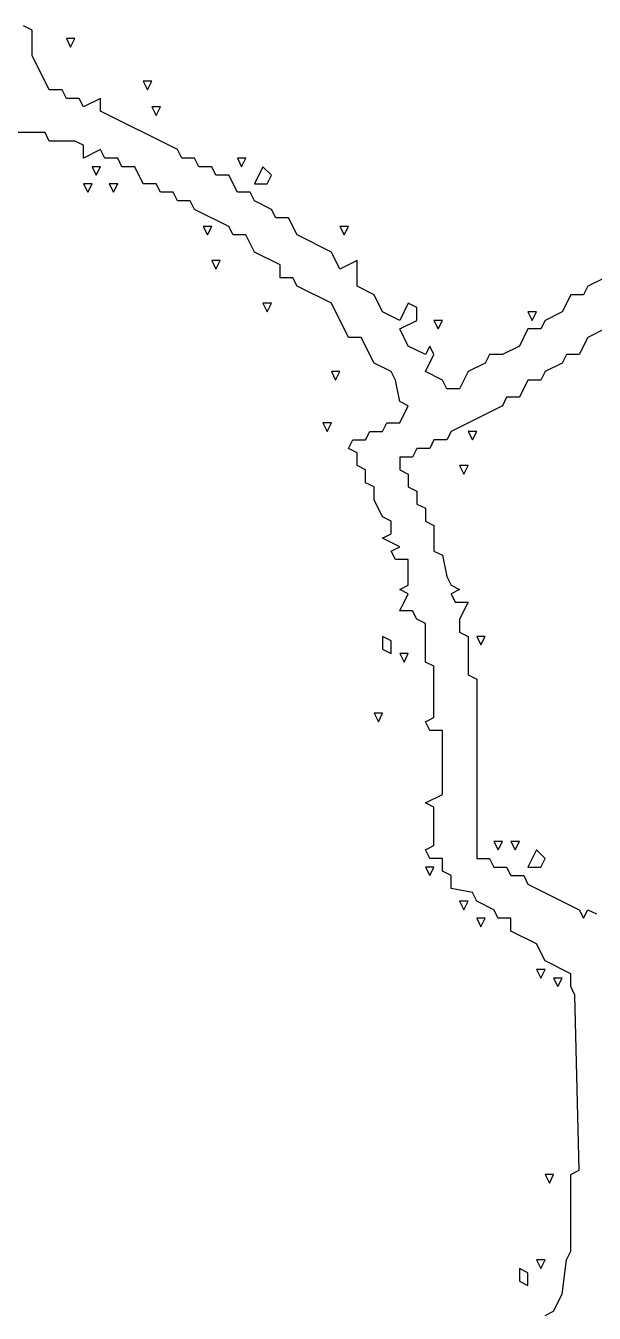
# Model space of a CAD drawing. Extents: x 11 to 152, y 0 to 170.
# Drawn here: x 101.92 to 114.11, y 122.82 to 150.47 of the extents above; entities that cross this region are included whole.
import ezdxf

# ---------------------------------------------------------------- set-up
doc = ezdxf.new("R2010")
doc.units = 0
doc.layers.add('Layer0', color=7, linetype='Continuous')

msp = doc.modelspace()

# ---------------------------------------------------------------- linework, layer by layer
at = {"layer": 'Layer0', "color": 5, "linetype": 'CONTINUOUS'}
for p, q in [((102.055, 150.3776, 0.1), (101.8716, 150.4693, 0.1)), ((102.055, 149.8274, 0.1), (102.055, 150.3776, 0.1)), ((102.7886, 150.1942, 0.1), (102.8803, 150.0108, 0.1)), ((102.972, 150.1942, 0.1), (102.7886, 150.1942, 0.1)), ((102.8803, 150.0108, 0.1), (102.972, 150.1942, 0.1)), ((102.4218, 149.0939, 0.1), (102.055, 149.8274, 0.1)), ((102.6969, 149.0939, 0.1), (102.4218, 149.0939, 0.1)), ((102.7886, 148.9105, 0.1), (102.6969, 149.0939, 0.1)), ((104.4391, 149.2772, 0.1), (104.5307, 149.0939, 0.1)), ((104.6224, 149.2772, 0.1), (104.4391, 149.2772, 0.1)), ((104.5307, 149.0939, 0.1), (104.6224, 149.2772, 0.1)), ((103.0636, 148.9105, 0.1), (102.7886, 148.9105, 0.1)), ((103.1553, 148.7271, 0.1), (103.0636, 148.9105, 0.1)), ((103.5221, 148.9105, 0.1), (103.1553, 148.7271, 0.1)), ((103.5221, 148.6354, 0.1), (103.5221, 148.9105, 0.1)), ((105.1726, 147.8101, 0.1), (103.5221, 148.6354, 0.1)), ((104.6224, 148.7271, 0.1), (104.7141, 148.5437, 0.1)), ((104.8058, 148.7271, 0.1), (104.6224, 148.7271, 0.1)), ((104.7141, 148.5437, 0.1), (104.8058, 148.7271, 0.1)), ((102.3301, 148.1769, 0.1), (101.2298, 148.1769, 0.1)), ((102.4218, 147.9935, 0.1), (102.3301, 148.1769, 0.1)), ((102.972, 147.9935, 0.1), (102.4218, 147.9935, 0.1)), ((103.1553, 147.9018, 0.1), (102.972, 147.9935, 0.1)), ((103.1553, 147.6268, 0.1), (103.1553, 147.9018, 0.1)), ((103.5221, 147.8101, 0.1), (103.1553, 147.6268, 0.1)), ((103.6138, 147.6268, 0.1), (103.5221, 147.8101, 0.1)), ((105.2643, 147.6268, 0.1), (105.1726, 147.8101, 0.1)), ((103.3387, 147.4434, 0.1), (103.4304, 147.26, 0.1)), ((103.5221, 147.4434, 0.1), (103.3387, 147.4434, 0.1)), ((103.4304, 147.26, 0.1), (103.5221, 147.4434, 0.1)), ((103.8889, 147.6268, 0.1), (103.6138, 147.6268, 0.1)), ((103.9806, 147.4434, 0.1), (103.8889, 147.6268, 0.1)), ((104.2557, 147.4434, 0.1), (103.9806, 147.4434, 0.1)), ((104.4391, 147.0766, 0.1), (104.2557, 147.4434, 0.1)), ((105.5394, 147.6268, 0.1), (105.2643, 147.6268, 0.1)), ((105.6311, 147.4434, 0.1), (105.5394, 147.6268, 0.1)), ((105.9061, 147.4434, 0.1), (105.6311, 147.4434, 0.1)), ((105.9978, 147.26, 0.1), (105.9061, 147.4434, 0.1)), ((106.4563, 147.6268, 0.1), (106.548, 147.4434, 0.1)), ((106.6397, 147.6268, 0.1), (106.4563, 147.6268, 0.1)), ((106.548, 147.4434, 0.1), (106.6397, 147.6268, 0.1)), ((107.0065, 147.4434, 0.1), (106.8231, 147.0766, 0.1)), ((107.1899, 147.26, 0.1), (107.0065, 147.4434, 0.1)), ((103.1553, 147.0766, 0.1), (103.247, 146.8932, 0.1)), ((103.3387, 147.0766, 0.1), (103.1553, 147.0766, 0.1)), ((103.247, 146.8932, 0.1), (103.3387, 147.0766, 0.1)), ((103.7055, 147.0766, 0.1), (103.7972, 146.8932, 0.1)), ((103.8889, 147.0766, 0.1), (103.7055, 147.0766, 0.1)), ((103.7972, 146.8932, 0.1), (103.8889, 147.0766, 0.1)), ((104.7141, 147.0766, 0.1), (104.4391, 147.0766, 0.1)), ((104.8058, 146.8932, 0.1), (104.7141, 147.0766, 0.1)), ((106.2729, 147.26, 0.1), (105.9978, 147.26, 0.1)), ((106.4563, 146.8932, 0.1), (106.2729, 147.26, 0.1)), ((106.8231, 147.0766, 0.1), (107.0982, 147.0766, 0.1)), ((107.0982, 147.0766, 0.1), (107.1899, 147.26, 0.1)), ((105.0809, 146.8932, 0.1), (104.8058, 146.8932, 0.1)), ((105.1726, 146.7098, 0.1), (105.0809, 146.8932, 0.1)), ((106.7314, 146.8932, 0.1), (106.4563, 146.8932, 0.1)), ((106.8231, 146.7098, 0.1), (106.7314, 146.8932, 0.1)), ((105.4477, 146.7098, 0.1), (105.1726, 146.7098, 0.1)), ((105.5394, 146.5264, 0.1), (105.4477, 146.7098, 0.1)), ((106.2729, 146.1597, 0.1), (105.5394, 146.5264, 0.1)), ((107.1899, 146.5264, 0.1), (106.8231, 146.7098, 0.1)), ((107.2816, 146.343, 0.1), (107.1899, 146.5264, 0.1)), ((107.5566, 146.343, 0.1), (107.2816, 146.343, 0.1)), ((107.74, 145.9763, 0.1), (107.5566, 146.343, 0.1)), ((105.7228, 146.1597, 0.1), (105.8145, 145.9763, 0.1)), ((105.9061, 146.1597, 0.1), (105.7228, 146.1597, 0.1)), ((105.8145, 145.9763, 0.1), (105.9061, 146.1597, 0.1)), ((106.3646, 145.9763, 0.1), (106.2729, 146.1597, 0.1)), ((106.6397, 145.9763, 0.1), (106.3646, 145.9763, 0.1)), ((106.8231, 145.6095, 0.1), (106.6397, 145.9763, 0.1)), ((108.4736, 145.6095, 0.1), (107.74, 145.9763, 0.1)), ((108.657, 146.1597, 0.1), (108.7487, 145.9763, 0.1)), ((108.8403, 146.1597, 0.1), (108.657, 146.1597, 0.1)), ((108.7487, 145.9763, 0.1), (108.8403, 146.1597, 0.1)), ((105.9061, 145.4261, 0.1), (105.9978, 145.2427, 0.1)), ((106.0895, 145.4261, 0.1), (105.9061, 145.4261, 0.1)), ((105.9978, 145.2427, 0.1), (106.0895, 145.4261, 0.1)), ((107.3732, 145.3344, 0.1), (106.8231, 145.6095, 0.1)), ((108.657, 145.2427, 0.1), (108.4736, 145.6095, 0.1)), ((109.0237, 145.4261, 0.1), (108.657, 145.2427, 0.1)), ((109.0237, 144.8759, 0.1), (109.0237, 145.4261, 0.1)), ((107.3732, 145.0593, 0.1), (107.3732, 145.3344, 0.1)), ((107.6483, 145.0593, 0.1), (107.3732, 145.0593, 0.1)), ((107.74, 144.8759, 0.1), (107.6483, 145.0593, 0.1)), ((108.4736, 144.5092, 0.1), (107.74, 144.8759, 0.1)), ((109.3905, 144.6926, 0.1), (109.0237, 144.8759, 0.1)), ((113.9752, 144.8759, 0.1), (113.8835, 144.6926, 0.1)), ((114.342, 145.0593, 0.1), (113.9752, 144.8759, 0.1)), ((109.5739, 144.3258, 0.1), (109.3905, 144.6926, 0.1)), ((113.6084, 144.6926, 0.1), (113.425, 144.3258, 0.1)), ((113.8835, 144.6926, 0.1), (113.6084, 144.6926, 0.1)), ((107.0065, 144.5092, 0.1), (107.0982, 144.3258, 0.1)), ((107.1899, 144.5092, 0.1), (107.0065, 144.5092, 0.1)), ((107.0982, 144.3258, 0.1), (107.1899, 144.5092, 0.1)), ((108.8403, 143.7756, 0.1), (108.4736, 144.5092, 0.1)), ((109.9407, 144.1424, 0.1), (109.5739, 144.3258, 0.1)), ((110.1241, 144.5092, 0.1), (109.9407, 144.1424, 0.1)), ((110.3074, 144.4175, 0.1), (110.1241, 144.5092, 0.1)), ((110.3074, 144.1424, 0.1), (110.3074, 144.4175, 0.1)), ((112.6915, 144.3258, 0.1), (112.7832, 144.1424, 0.1)), ((112.8749, 144.3258, 0.1), (112.6915, 144.3258, 0.1)), ((112.7832, 144.1424, 0.1), (112.8749, 144.3258, 0.1)), ((113.425, 144.3258, 0.1), (113.0583, 144.1424, 0.1)), ((109.9407, 143.959, 0.1), (110.3074, 144.1424, 0.1)), ((110.6742, 144.1424, 0.1), (110.7659, 143.959, 0.1)), ((110.8576, 144.1424, 0.1), (110.6742, 144.1424, 0.1)), ((110.7659, 143.959, 0.1), (110.8576, 144.1424, 0.1)), ((113.0583, 144.1424, 0.1), (112.9666, 143.959, 0.1)), ((109.1154, 143.7756, 0.1), (108.8403, 143.7756, 0.1)), ((109.3905, 143.2255, 0.1), (109.1154, 143.7756, 0.1)), ((110.1241, 143.5922, 0.1), (109.9407, 143.959, 0.1)), ((112.6915, 143.959, 0.1), (112.5081, 143.5922, 0.1)), ((112.9666, 143.959, 0.1), (112.6915, 143.959, 0.1)), ((113.9752, 143.7756, 0.1), (113.7918, 143.4088, 0.1)), ((114.342, 143.959, 0.1), (113.9752, 143.7756, 0.1)), ((110.4908, 143.4088, 0.1), (110.1241, 143.5922, 0.1)), ((110.5825, 143.5922, 0.1), (110.4908, 143.4088, 0.1)), ((110.6742, 143.4088, 0.1), (110.5825, 143.5922, 0.1)), ((112.5081, 143.5922, 0.1), (112.1413, 143.4088, 0.1)), ((109.7573, 143.0421, 0.1), (109.3905, 143.2255, 0.1)), ((110.4908, 143.0421, 0.1), (110.6742, 143.4088, 0.1)), ((111.7745, 143.2255, 0.1), (111.4078, 143.0421, 0.1)), ((111.8662, 143.4088, 0.1), (111.7745, 143.2255, 0.1)), ((112.1413, 143.4088, 0.1), (111.8662, 143.4088, 0.1)), ((113.425, 143.2255, 0.1), (113.0583, 143.0421, 0.1)), ((113.5167, 143.4088, 0.1), (113.425, 143.2255, 0.1)), ((113.7918, 143.4088, 0.1), (113.5167, 143.4088, 0.1)), ((108.4736, 143.0421, 0.1), (108.5653, 142.8587, 0.1)), ((108.657, 143.0421, 0.1), (108.4736, 143.0421, 0.1)), ((108.5653, 142.8587, 0.1), (108.657, 143.0421, 0.1)), ((109.849, 142.8587, 0.1), (109.7573, 143.0421, 0.1)), ((110.8576, 142.8587, 0.1), (110.4908, 143.0421, 0.1)), ((111.4078, 143.0421, 0.1), (111.2244, 142.6753, 0.1)), ((113.0583, 143.0421, 0.1), (112.9666, 142.8587, 0.1)), ((109.9407, 142.4002, 0.1), (109.849, 142.8587, 0.1)), ((110.9493, 142.6753, 0.1), (110.8576, 142.8587, 0.1)), ((111.2244, 142.6753, 0.1), (110.9493, 142.6753, 0.1)), ((112.6915, 142.8587, 0.1), (112.5081, 142.4919, 0.1)), ((112.9666, 142.8587, 0.1), (112.6915, 142.8587, 0.1)), ((110.1241, 142.3085, 0.1), (109.9407, 142.4002, 0.1)), ((112.233, 142.4919, 0.1), (112.1413, 142.3085, 0.1)), ((112.5081, 142.4919, 0.1), (112.233, 142.4919, 0.1)), ((109.9407, 141.9417, 0.1), (110.1241, 142.3085, 0.1)), ((112.1413, 142.3085, 0.1), (111.041, 141.7584, 0.1)), ((108.2902, 141.9417, 0.1), (108.3819, 141.7584, 0.1)), ((108.4736, 141.9417, 0.1), (108.2902, 141.9417, 0.1)), ((108.3819, 141.7584, 0.1), (108.4736, 141.9417, 0.1)), ((109.5739, 141.7584, 0.1), (109.6656, 141.9417, 0.1)), ((109.6656, 141.9417, 0.1), (109.9407, 141.9417, 0.1)), ((108.8403, 141.3916, 0.1), (108.932, 141.575, 0.1)), ((108.932, 141.575, 0.1), (109.2071, 141.575, 0.1)), ((109.2071, 141.575, 0.1), (109.2988, 141.7584, 0.1)), ((109.2988, 141.7584, 0.1), (109.5739, 141.7584, 0.1)), ((110.6742, 141.575, 0.1), (110.5825, 141.3916, 0.1)), ((110.9493, 141.575, 0.1), (110.6742, 141.575, 0.1)), ((111.041, 141.7584, 0.1), (110.9493, 141.575, 0.1)), ((111.4078, 141.7584, 0.1), (111.4995, 141.575, 0.1)), ((111.5912, 141.7584, 0.1), (111.4078, 141.7584, 0.1)), ((111.4995, 141.575, 0.1), (111.5912, 141.7584, 0.1)), ((109.0237, 141.2999, 0.1), (108.8403, 141.3916, 0.1)), ((109.0237, 141.0248, 0.1), (109.0237, 141.2999, 0.1)), ((110.3074, 141.3916, 0.1), (110.2157, 141.2082, 0.1)), ((110.5825, 141.3916, 0.1), (110.3074, 141.3916, 0.1)), ((109.2071, 140.9331, 0.1), (109.0237, 141.0248, 0.1)), ((110.2157, 141.2082, 0.1), (109.9407, 141.2082, 0.1)), ((109.9407, 141.2082, 0.1), (109.9407, 140.9331, 0.1)), ((111.2244, 141.0248, 0.1), (111.3161, 140.8414, 0.1)), ((111.4078, 141.0248, 0.1), (111.2244, 141.0248, 0.1)), ((111.3161, 140.8414, 0.1), (111.4078, 141.0248, 0.1)), ((109.2071, 140.658, 0.1), (109.2071, 140.9331, 0.1)), ((109.9407, 140.9331, 0.1), (110.1241, 140.8414, 0.1)), ((110.1241, 140.8414, 0.1), (110.1241, 140.5663, 0.1)), ((109.3905, 140.5663, 0.1), (109.2071, 140.658, 0.1)), ((109.3905, 140.2913, 0.1), (109.3905, 140.5663, 0.1)), ((110.1241, 140.5663, 0.1), (110.3074, 140.4746, 0.1)), ((110.3074, 140.4746, 0.1), (110.3074, 140.1996, 0.1)), ((109.5739, 139.9245, 0.1), (109.3905, 140.2913, 0.1)), ((110.3074, 140.1996, 0.1), (110.4908, 140.1079, 0.1)), ((109.7573, 139.8328, 0.1), (109.5739, 139.9245, 0.1)), ((110.4908, 140.1079, 0.1), (110.4908, 139.8328, 0.1)), ((109.7573, 139.5577, 0.1), (109.7573, 139.8328, 0.1)), ((110.4908, 139.8328, 0.1), (110.6742, 139.7411, 0.1)), ((110.6742, 139.7411, 0.1), (110.6742, 139.1909, 0.1)), ((109.5739, 139.466, 0.1), (109.7573, 139.5577, 0.1)), ((109.9407, 139.2826, 0.1), (109.5739, 139.466, 0.1)), ((109.7573, 139.1909, 0.1), (109.9407, 139.2826, 0.1)), ((109.849, 139.0076, 0.1), (109.7573, 139.1909, 0.1)), ((110.6742, 139.1909, 0.1), (110.8576, 139.0992, 0.1)), ((110.8576, 139.0992, 0.1), (110.9493, 138.6408, 0.1)), ((110.1241, 139.0076, 0.1), (109.849, 139.0076, 0.1)), ((110.1241, 138.4574, 0.1), (110.1241, 139.0076, 0.1)), ((110.9493, 138.6408, 0.1), (111.041, 138.4574, 0.1)), ((109.9407, 138.3657, 0.1), (110.1241, 138.4574, 0.1)), ((110.1241, 138.274, 0.1), (109.9407, 138.3657, 0.1)), ((109.9407, 137.9072, 0.1), (110.1241, 138.274, 0.1)), ((111.041, 138.4574, 0.1), (111.2244, 138.3657, 0.1)), ((111.2244, 138.3657, 0.1), (111.041, 138.274, 0.1)), ((111.041, 138.274, 0.1), (111.1327, 138.0906, 0.1)), ((111.1327, 138.0906, 0.1), (111.4078, 138.0906, 0.1)), ((111.4078, 138.0906, 0.1), (111.2244, 137.7238, 0.1)), ((110.2157, 137.9072, 0.1), (109.9407, 137.9072, 0.1)), ((110.3074, 137.7238, 0.1), (110.2157, 137.9072, 0.1)), ((110.4908, 137.6321, 0.1), (110.3074, 137.7238, 0.1)), ((111.2244, 137.7238, 0.1), (111.2244, 137.4488, 0.1)), ((110.4908, 136.8069, 0.1), (110.4908, 137.6321, 0.1)), ((111.2244, 137.4488, 0.1), (111.4078, 137.3571, 0.1)), ((109.5739, 137.3571, 0.1), (109.5739, 137.082, 0.1)), ((109.7573, 137.2654, 0.1), (109.5739, 137.3571, 0.1)), ((109.7573, 136.9903, 0.1), (109.7573, 137.2654, 0.1)), ((111.4078, 137.3571, 0.1), (111.4078, 136.5318, 0.1)), ((111.5912, 137.3571, 0.1), (111.6828, 137.1737, 0.1)), ((111.7745, 137.3571, 0.1), (111.5912, 137.3571, 0.1)), ((111.6828, 137.1737, 0.1), (111.7745, 137.3571, 0.1)), ((109.5739, 137.082, 0.1), (109.7573, 136.9903, 0.1)), ((109.9407, 136.9903, 0.1), (110.0324, 136.8069, 0.1)), ((110.1241, 136.9903, 0.1), (109.9407, 136.9903, 0.1)), ((110.0324, 136.8069, 0.1), (110.1241, 136.9903, 0.1)), ((110.6742, 136.7152, 0.1), (110.4908, 136.8069, 0.1)), ((110.6742, 135.6149, 0.1), (110.6742, 136.7152, 0.1)), ((111.4078, 136.5318, 0.1), (111.5912, 136.4401, 0.1)), ((111.5912, 136.4401, 0.1), (111.5912, 132.589, 0.1)), ((109.3905, 135.7066, 0.1), (109.4822, 135.5232, 0.1)), ((109.5739, 135.7066, 0.1), (109.3905, 135.7066, 0.1)), ((109.4822, 135.5232, 0.1), (109.5739, 135.7066, 0.1)), ((110.4908, 135.5232, 0.1), (110.6742, 135.6149, 0.1)), ((110.5825, 135.3398, 0.1), (110.4908, 135.5232, 0.1)), ((110.8576, 135.3398, 0.1), (110.5825, 135.3398, 0.1)), ((110.8576, 133.9644, 0.1), (110.8576, 135.3398, 0.1)), ((110.4908, 133.781, 0.1), (110.8576, 133.9644, 0.1)), ((110.6742, 133.6893, 0.1), (110.4908, 133.781, 0.1)), ((110.6742, 132.8641, 0.1), (110.6742, 133.6893, 0.1)), ((110.4908, 132.7724, 0.1), (110.6742, 132.8641, 0.1)), ((110.5825, 132.589, 0.1), (110.4908, 132.7724, 0.1)), ((111.9579, 132.9558, 0.1), (112.0496, 132.7724, 0.1)), ((112.1413, 132.9558, 0.1), (111.9579, 132.9558, 0.1)), ((112.0496, 132.7724, 0.1), (112.1413, 132.9558, 0.1)), ((112.3247, 132.9558, 0.1), (112.4164, 132.7724, 0.1)), ((112.5081, 132.9558, 0.1), (112.3247, 132.9558, 0.1)), ((112.4164, 132.7724, 0.1), (112.5081, 132.9558, 0.1)), ((112.8749, 132.7724, 0.1), (112.6915, 132.4056, 0.1)), ((113.0583, 132.589, 0.1), (112.8749, 132.7724, 0.1)), ((110.8576, 132.589, 0.1), (110.5825, 132.589, 0.1)), ((110.8576, 132.3139, 0.1), (110.8576, 132.589, 0.1)), ((111.5912, 132.589, 0.1), (111.8662, 132.589, 0.1)), ((111.8662, 132.589, 0.1), (111.9579, 132.4056, 0.1)), ((112.9666, 132.4056, 0.1), (113.0583, 132.589, 0.1)), ((110.4908, 132.4056, 0.1), (110.5825, 132.2222, 0.1)), ((110.6742, 132.4056, 0.1), (110.4908, 132.4056, 0.1)), ((110.5825, 132.2222, 0.1), (110.6742, 132.4056, 0.1)), ((111.041, 132.2222, 0.1), (110.8576, 132.3139, 0.1)), ((111.041, 131.9471, 0.1), (111.041, 132.2222, 0.1)), ((111.9579, 132.4056, 0.1), (112.233, 132.4056, 0.1)), ((112.233, 132.4056, 0.1), (112.3247, 132.2222, 0.1)), ((112.3247, 132.2222, 0.1), (112.5998, 132.2222, 0.1)), ((112.5998, 132.2222, 0.1), (112.6915, 132.0388, 0.1)), ((112.6915, 132.4056, 0.1), (112.9666, 132.4056, 0.1)), ((111.4995, 131.8554, 0.1), (111.041, 131.9471, 0.1)), ((112.6915, 132.0388, 0.1), (113.7918, 131.4887, 0.1)), ((111.2244, 131.6721, 0.1), (111.3161, 131.4887, 0.1)), ((111.4078, 131.6721, 0.1), (111.2244, 131.6721, 0.1)), ((111.3161, 131.4887, 0.1), (111.4078, 131.6721, 0.1)), ((111.5912, 131.6721, 0.1), (111.4995, 131.8554, 0.1)), ((111.9579, 131.4887, 0.1), (111.5912, 131.6721, 0.1)), ((112.0496, 131.3053, 0.1), (111.9579, 131.4887, 0.1)), ((113.7918, 131.4887, 0.1), (113.8835, 131.3053, 0.1)), ((113.8835, 131.3053, 0.1), (113.9752, 131.4887, 0.1)), ((113.9752, 131.4887, 0.1), (114.1586, 131.397, 0.1)), ((111.5912, 131.3053, 0.1), (111.6828, 131.1219, 0.1)), ((111.7745, 131.3053, 0.1), (111.5912, 131.3053, 0.1)), ((111.6828, 131.1219, 0.1), (111.7745, 131.3053, 0.1)), ((112.3247, 131.3053, 0.1), (112.0496, 131.3053, 0.1)), ((112.3247, 131.0302, 0.1), (112.3247, 131.3053, 0.1)), ((112.8749, 130.7551, 0.1), (112.3247, 131.0302, 0.1)), ((113.0583, 130.3883, 0.1), (112.8749, 130.7551, 0.1)), ((113.6084, 130.1133, 0.1), (113.0583, 130.3883, 0.1)), ((112.8749, 130.205, 0.1), (112.9666, 130.0216, 0.1)), ((113.0583, 130.205, 0.1), (112.8749, 130.205, 0.1)), ((112.9666, 130.0216, 0.1), (113.0583, 130.205, 0.1)), ((113.2416, 130.0216, 0.1), (113.3333, 129.8382, 0.1)), ((113.425, 130.0216, 0.1), (113.2416, 130.0216, 0.1)), ((113.3333, 129.8382, 0.1), (113.425, 130.0216, 0.1)), ((113.6084, 129.8382, 0.1), (113.6084, 130.1133, 0.1)), ((113.7001, 129.6548, 0.1), (113.6084, 129.8382, 0.1)), ((113.7918, 125.8954, 0.1), (113.7001, 129.6548, 0.1)), ((113.0583, 125.8037, 0.1), (113.1499, 125.6203, 0.1)), ((113.2416, 125.8037, 0.1), (113.0583, 125.8037, 0.1)), ((113.1499, 125.6203, 0.1), (113.2416, 125.8037, 0.1)), ((113.6084, 125.8037, 0.1), (113.7918, 125.8954, 0.1)), ((113.6084, 124.1532, 0.1), (113.6084, 125.8037, 0.1)), ((113.5167, 123.9698, 0.1), (113.6084, 124.1532, 0.1)), ((112.8749, 123.9698, 0.1), (112.9666, 123.7864, 0.1)), ((113.0583, 123.9698, 0.1), (112.8749, 123.9698, 0.1)), ((112.9666, 123.7864, 0.1), (113.0583, 123.9698, 0.1)), ((113.425, 123.2362, 0.1), (113.5167, 123.9698, 0.1)), ((112.5081, 123.7864, 0.1), (112.5081, 123.5113, 0.1)), ((112.6915, 123.6947, 0.1), (112.5081, 123.7864, 0.1)), ((112.6915, 123.4196, 0.1), (112.6915, 123.6947, 0.1)), ((112.5081, 123.5113, 0.1), (112.6915, 123.4196, 0.1)), ((113.2416, 122.8695, 0.1), (113.425, 123.2362, 0.1)), ((113.0583, 122.7778, 0.1), (113.2416, 122.8695, 0.1))]:
    msp.add_line(p, q, dxfattribs=at)

doc.saveas('drawing.dxf')
